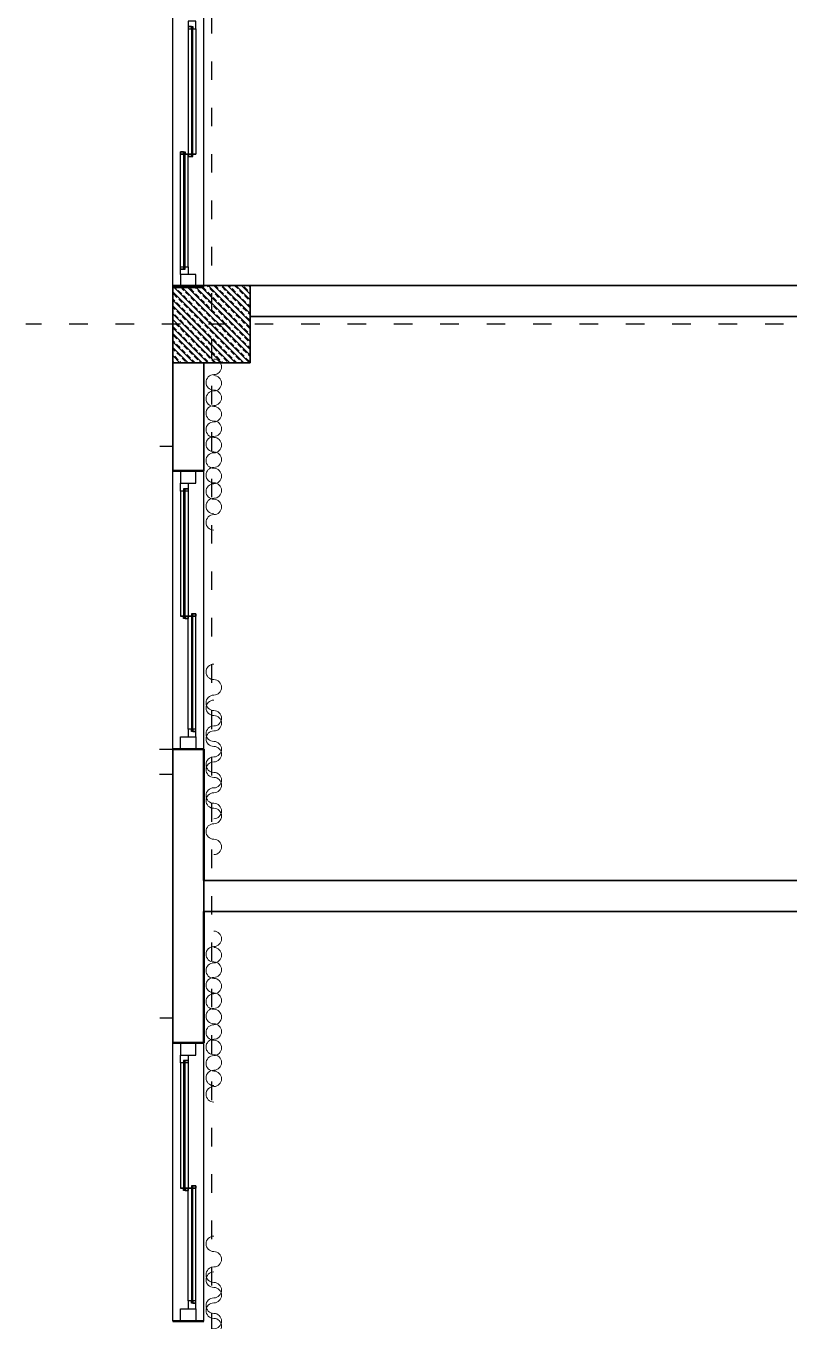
# Model space of a CAD drawing. Header units: millimetres. Extents: x 626118 to 667468, y 4481694 to 4492717.
# Drawn here: x 645905 to 646399, y 4490274 to 4491112 of the extents above; entities that cross this region are included whole.
import ezdxf

# ---------------------------------------------------------------- set-up
doc = ezdxf.new("R2010")
doc.units = ezdxf.units.MM
doc.linetypes.add('ACAD_ISO03W100', pattern=[30, 12, -18])
doc.linetypes.add('DUZ', pattern=[500, 500])
doc.layers.get('0').update_dxf_attribs({"color": 1, "linetype": 'DUZ'})
for name, color, linetype in [('AGAC', 116, 'Continuous'), ('KOLTAR_F', 145, 'Continuous'), ('PEN', 161, 'Continuous'), ('söve', 26, 'DUZ')]:
    doc.layers.add(name, color=color, linetype=linetype)
for name, color, linetype, lineweight in [('cam', 143, 'Continuous', 20), ('DUV', 220, 'Continuous', 50), ('DUVAR', 7, 'Continuous', 35), ('FE_PERDE', 205, 'Continuous', 15), ('gor25', 142, 'Continuous', 25), ('iç duvar', 7, 'Continuous', 50), ('KOLON_F', 3, 'Continuous', 35)]:
    doc.layers.add(name, color=color, linetype=linetype, lineweight=lineweight)
pattern_1 = [(135, (5151152.778, 3830310.847), (-4.4901280605, -4.4901280605), []), (135, (5151152.778, 3830315.337), (-4.4901280605, -4.4901280605), [3.175, -1.5875])]

# ---------------------------------------------------------------- blocks, each defined once
blk = doc.blocks.new('GEN_BLOCK00601')
at = {"linetype": 'Continuous', "ltscale": 50}
for centre, start, end in [((50, 50), 0, 180), ((250, 50), 0, 180), ((450, 50), 0, 180), ((650, 50), 0, 180), ((850, 50), 0, 180), ((150, 50), 180, 0), ((350, 50), 180, 0), ((550, 50), 180, 0), ((750, 50), 180, 0), ((950, 50), 180, 0)]:
    blk.add_arc(centre, 50, start, end, dxfattribs=at)
for tag in ['Sfb', 'FLOOR']:
    blk.add_attdef(tag, (0, 0), '', height=1)

msp = doc.modelspace()

# ---------------------------------------------------------------- hatches: boundary and pattern name
at = {"layer": 'KOLTAR_F'}
h = msp.add_hatch(dxfattribs=at)
h.set_pattern_fill('ANSI33', color=256, angle=90, style=0)
h.set_pattern_definition([(135, (5150412.778, 3830310.847), (-4.4901280605, -4.4901280605), []), (135, (5150412.778, 3830315.337), (-4.4901280605, -4.4901280605), [3.175, -1.5875])])
h.paths.add_polyline_path([(646000.31, 4490894.33), (646000.31, 4490944.33), (646050.31, 4490944.33), (646050.31, 4490894.33)])
h = msp.add_hatch(dxfattribs=at)
h.set_pattern_fill('ANSI33', color=256, angle=90, style=0)
h.set_pattern_definition(pattern_1)
h.paths.add_polyline_path([(646000.31, 4490894.33), (646000.31, 4490944.33), (646050.31, 4490944.33), (646050.31, 4490894.33)])
h = msp.add_hatch(dxfattribs=at)
h.set_pattern_fill('ANSI33', color=256, angle=90, style=0)
h.set_pattern_definition(pattern_1)
h.paths.add_polyline_path([(646000.31, 4490894.33), (646000.31, 4490944.33), (646050.31, 4490944.33), (646050.31, 4490894.33)])

# ---------------------------------------------------------------- linework, layer by layer
at = {"color": 232, "linetype": 'ACAD_ISO03W100'}
for p, q in [((646025.31, 4492079.33), (646025.31, 4488949.33)), ((649845.31, 4490919.33), (645905.31, 4490919.33))]:
    msp.add_line(p, q, dxfattribs=at)
at = {"layer": 'AGAC'}
for p, q in [((646000.31, 4490944.33), (646000.31, 4491123.34)), ((646020.31, 4490943.34), (646020.31, 4491123.34)), ((646000.31, 4490644.33), (646000.31, 4490824.33)), ((646000.31, 4490644.33), (646000.31, 4490824.33)), ((646000.31, 4490644.33), (646000.31, 4490824.33)), ((646020.31, 4490644.33), (646020.31, 4490824.33)), ((646020.31, 4490644.33), (646020.31, 4490824.33)), ((646020.31, 4490644.33), (646020.31, 4490824.33)), ((646000.31, 4490274.33), (646000.31, 4490454.33)), ((646000.31, 4490274.33), (646000.31, 4490454.33)), ((646000.31, 4490274.33), (646000.31, 4490454.33)), ((646020.31, 4490274.33), (646020.31, 4490454.33)), ((646020.31, 4490274.33), (646020.31, 4490454.33)), ((646020.31, 4490274.33), (646020.31, 4490454.33))]:
    msp.add_line(p, q, dxfattribs=at)
at = {"layer": 'cam'}
for p, q in [((646012.31, 4491111.84), (646012.31, 4491027.84)), ((646012.81, 4491111.84), (646012.81, 4491027.84)), ((646013.31, 4491111.84), (646013.31, 4491027.84)), ((646007.31, 4490954.84), (646007.31, 4491030.84)), ((646007.81, 4490954.84), (646007.81, 4491030.84)), ((646008.31, 4490954.84), (646008.31, 4491030.84)), ((646007.31, 4490812.83), (646007.31, 4490728.83)), ((646007.31, 4490812.83), (646007.31, 4490728.83)), ((646007.31, 4490812.83), (646007.31, 4490728.83)), ((646007.81, 4490812.83), (646007.81, 4490728.83)), ((646007.81, 4490812.83), (646007.81, 4490728.83)), ((646007.81, 4490812.83), (646007.81, 4490728.83)), ((646008.31, 4490812.83), (646008.31, 4490728.83)), ((646008.31, 4490812.83), (646008.31, 4490728.83)), ((646008.31, 4490812.83), (646008.31, 4490728.83)), ((646012.31, 4490655.83), (646012.31, 4490731.83)), ((646012.31, 4490655.83), (646012.31, 4490731.83)), ((646012.31, 4490655.83), (646012.31, 4490731.83)), ((646012.81, 4490655.83), (646012.81, 4490731.83)), ((646012.81, 4490655.83), (646012.81, 4490731.83)), ((646012.81, 4490655.83), (646012.81, 4490731.83)), ((646013.31, 4490655.83), (646013.31, 4490731.83)), ((646013.31, 4490655.83), (646013.31, 4490731.83)), ((646013.31, 4490655.83), (646013.31, 4490731.83)), ((646007.31, 4490442.83), (646007.31, 4490358.83)), ((646007.31, 4490442.83), (646007.31, 4490358.83)), ((646007.31, 4490442.83), (646007.31, 4490358.83)), ((646007.81, 4490442.83), (646007.81, 4490358.83)), ((646007.81, 4490442.83), (646007.81, 4490358.83)), ((646007.81, 4490442.83), (646007.81, 4490358.83)), ((646008.31, 4490442.83), (646008.31, 4490358.83)), ((646008.31, 4490442.83), (646008.31, 4490358.83)), ((646008.31, 4490442.83), (646008.31, 4490358.83)), ((646012.31, 4490285.83), (646012.31, 4490361.83)), ((646012.31, 4490285.83), (646012.31, 4490361.83)), ((646012.31, 4490285.83), (646012.31, 4490361.83)), ((646012.81, 4490285.83), (646012.81, 4490361.83)), ((646012.81, 4490285.83), (646012.81, 4490361.83)), ((646012.81, 4490285.83), (646012.81, 4490361.83)), ((646013.31, 4490285.83), (646013.31, 4490361.83)), ((646013.31, 4490285.83), (646013.31, 4490361.83)), ((646013.31, 4490285.83), (646013.31, 4490361.83))]:
    msp.add_line(p, q, dxfattribs=at)
at = {"layer": 'DUV'}
for p, q in [((646000.31, 4490943.34), (646020.31, 4490943.34)), ((646020.31, 4490824.33), (646000.31, 4490824.33)), ((646020.31, 4490824.33), (646000.31, 4490824.33)), ((646020.31, 4490824.33), (646000.31, 4490824.33)), ((646020.31, 4490824.33), (646000.31, 4490824.33)), ((646020.31, 4490824.33), (646000.31, 4490824.33)), ((646020.31, 4490644.33), (646000.31, 4490644.33)), ((646020.31, 4490644.33), (646000.31, 4490644.33)), ((646020.31, 4490644.33), (646000.31, 4490644.33)), ((646020.31, 4490644.33), (646000.31, 4490644.33)), ((646020.31, 4490644.33), (646000.31, 4490644.33)), ((646020.31, 4490644.33), (646020.31, 4490559.33)), ((646020.31, 4490454.33), (646020.31, 4490539.33)), ((646020.31, 4490454.33), (646000.31, 4490454.33)), ((646020.31, 4490454.33), (646000.31, 4490454.33)), ((646020.31, 4490454.33), (646000.31, 4490454.33)), ((646020.31, 4490454.33), (646000.31, 4490454.33)), ((646020.31, 4490454.33), (646000.31, 4490454.33)), ((646020.31, 4490454.33), (646000.31, 4490454.33)), ((646020.31, 4490454.33), (646000.31, 4490454.33)), ((646020.31, 4490274.33), (646000.31, 4490274.33)), ((646020.31, 4490274.33), (646000.31, 4490274.33)), ((646020.31, 4490274.33), (646000.31, 4490274.33)), ((646020.31, 4490274.33), (646000.31, 4490274.33)), ((646020.31, 4490274.33), (646000.31, 4490274.33)), ((646020.31, 4490274.33), (646000.31, 4490274.33)), ((646020.31, 4490274.33), (646000.31, 4490274.33))]:
    msp.add_line(p, q, dxfattribs=at)
at = {"layer": 'DUVAR'}
for p, q in [((646000.31, 4490943.34), (646020.31, 4490943.34)), ((646050.31, 4490944.33), (646520.31, 4490944.33)), ((646050.31, 4490944.33), (646520.31, 4490944.33)), ((646050.31, 4490944.33), (646520.31, 4490944.33)), ((646050.31, 4490924.33), (646520.31, 4490924.33)), ((646050.31, 4490924.33), (646520.31, 4490924.33)), ((646050.31, 4490924.33), (646520.31, 4490924.33)), ((646000.31, 4490824.33), (646000.31, 4490894.33)), ((646020.31, 4490824.33), (646020.31, 4490894.33)), ((646020.31, 4490824.33), (646000.31, 4490824.33)), ((646020.31, 4490824.33), (646000.31, 4490824.33)), ((646020.31, 4490824.33), (646000.31, 4490824.33)), ((646020.31, 4490644.33), (646000.31, 4490644.33)), ((646000.31, 4490454.33), (646000.31, 4490644.33)), ((646020.31, 4490644.33), (646000.31, 4490644.33)), ((646020.31, 4490644.33), (646000.31, 4490644.33)), ((646020.31, 4490454.33), (646020.31, 4490644.33)), ((646020.31, 4490559.33), (646020.31, 4490644.33)), ((646020.31, 4490559.33), (646520.31, 4490559.33)), ((646020.31, 4490539.33), (646520.31, 4490539.33)), ((646020.31, 4490539.33), (646020.31, 4490454.33)), ((646020.31, 4490454.33), (646000.31, 4490454.33)), ((646020.31, 4490454.33), (646000.31, 4490454.33)), ((646020.31, 4490454.33), (646000.31, 4490454.33)), ((646020.31, 4490274.33), (646000.31, 4490274.33)), ((646020.31, 4490274.33), (646000.31, 4490274.33)), ((646020.31, 4490274.33), (646000.31, 4490274.33))]:
    msp.add_line(p, q, dxfattribs=at)
at = {"layer": 'gor25'}
for p, q in [((646010.31, 4491110.34), (646010.31, 4491029.34)), ((646015.31, 4491110.34), (646015.31, 4491029.34)), ((646005.31, 4490956.34), (646005.31, 4491029.34)), ((646010.31, 4490956.34), (646010.31, 4491029.34)), ((646005.31, 4490811.33), (646005.31, 4490730.33)), ((646005.31, 4490811.33), (646005.31, 4490730.33)), ((646005.31, 4490811.33), (646005.31, 4490730.33)), ((646010.31, 4490811.33), (646010.31, 4490730.33)), ((646010.31, 4490811.33), (646010.31, 4490730.33)), ((646010.31, 4490811.33), (646010.31, 4490730.33)), ((646010.31, 4490657.33), (646010.31, 4490730.33)), ((646010.31, 4490657.33), (646010.31, 4490730.33)), ((646010.31, 4490657.33), (646010.31, 4490730.33)), ((646015.31, 4490657.33), (646015.31, 4490730.33)), ((646015.31, 4490657.33), (646015.31, 4490730.33)), ((646015.31, 4490657.33), (646015.31, 4490730.33)), ((646005.31, 4490441.33), (646005.31, 4490360.33)), ((646005.31, 4490441.33), (646005.31, 4490360.33)), ((646005.31, 4490441.33), (646005.31, 4490360.33)), ((646010.31, 4490441.33), (646010.31, 4490360.33)), ((646010.31, 4490441.33), (646010.31, 4490360.33)), ((646010.31, 4490441.33), (646010.31, 4490360.33)), ((646010.31, 4490287.33), (646010.31, 4490360.33)), ((646010.31, 4490287.33), (646010.31, 4490360.33)), ((646010.31, 4490287.33), (646010.31, 4490360.33)), ((646015.31, 4490287.33), (646015.31, 4490360.33)), ((646015.31, 4490287.33), (646015.31, 4490360.33)), ((646015.31, 4490287.33), (646015.31, 4490360.33))]:
    msp.add_line(p, q, dxfattribs=at)
at = {"layer": 'iç duvar', "color": 7, "lineweight": 18}
for p, q in [((646000.31, 4490824.33), (646000.31, 4490894.33)), ((646020.31, 4490824.33), (646020.31, 4490894.33)), ((646020.31, 4490824.33), (646020.31, 4490894.33)), ((646000.31, 4490454.33), (646000.31, 4490644.33)), ((646000.31, 4490454.33), (646000.31, 4490644.33)), ((646020.31, 4490454.33), (646020.31, 4490644.33))]:
    msp.add_line(p, q, dxfattribs=at)
at = {"layer": 'KOLON_F'}
msp.add_lwpolyline([(646000.31, 4490894.33), (646000.31, 4490944.33), (646050.31, 4490944.33), (646050.31, 4490894.33)], close=True, dxfattribs=at)
msp.add_lwpolyline([(646000.31, 4490894.33), (646000.31, 4490944.33), (646050.31, 4490944.33), (646050.31, 4490894.33)], close=True, dxfattribs=at)
msp.add_lwpolyline([(646000.31, 4490894.33), (646000.31, 4490944.33), (646050.31, 4490944.33), (646050.31, 4490894.33)], close=True, dxfattribs=at)
at = {"layer": 'PEN'}
for points in [[(646015.31, 4491115.34), (646015.31, 4491115.34), (646010.31, 4491115.34), (646010.31, 4491111.84), (646012.31, 4491111.84), (646013.31, 4491111.84), (646013.31, 4491110.34), (646015.31, 4491110.34), (646015.31, 4491115.34)], [(646015.31, 4491115.34), (646015.31, 4491115.34), (646010.31, 4491115.34), (646010.31, 4491111.84), (646012.31, 4491111.84), (646013.31, 4491111.84), (646013.31, 4491110.34), (646015.31, 4491110.34), (646015.31, 4491115.34)], [(646010.31, 4491111.84), (646010.31, 4491110.34), (646012.31, 4491110.34), (646012.31, 4491111.84)], [(646010.31, 4491111.84), (646010.31, 4491110.34), (646012.31, 4491110.34), (646012.31, 4491111.84)], [(646010.31, 4491029.34), (646010.31, 4491029.34), (646005.31, 4491029.34), (646005.31, 4491030.84), (646007.31, 4491030.84), (646008.31, 4491030.84), (646008.31, 4491029.34), (646010.31, 4491029.34), (646010.31, 4491029.34)], [(646005.31, 4491030.84), (646005.31, 4491029.34), (646007.31, 4491029.34), (646007.31, 4491030.84)], [(646010.31, 4491027.84), (646010.31, 4491029.34), (646012.31, 4491029.34), (646012.31, 4491027.84)], [(646015.31, 4491029.34), (646015.31, 4491029.34), (646010.31, 4491029.34), (646010.31, 4491027.84), (646012.31, 4491027.84), (646013.31, 4491027.84), (646013.31, 4491029.34), (646015.31, 4491029.34), (646015.31, 4491029.34)], [(646010.31, 4490951.34), (646010.31, 4490951.34), (646005.31, 4490951.34), (646005.31, 4490954.84), (646007.31, 4490954.84), (646008.31, 4490954.84), (646008.31, 4490956.34), (646010.31, 4490956.34), (646010.31, 4490951.34)], [(646005.31, 4490954.84), (646005.31, 4490956.34), (646007.31, 4490956.34), (646007.31, 4490954.84)], [(646010.31, 4490951.34), (646010.31, 4490951.34), (646005.31, 4490951.34), (646005.31, 4490954.84), (646007.31, 4490954.84), (646008.31, 4490954.84), (646008.31, 4490956.34), (646010.31, 4490956.34), (646010.31, 4490951.34)], [(646005.31, 4490954.84), (646005.31, 4490956.34), (646007.31, 4490956.34), (646007.31, 4490954.84)], [(646010.31, 4490951.34), (646010.31, 4490951.34), (646005.31, 4490951.34), (646005.31, 4490954.84), (646007.31, 4490954.84), (646008.31, 4490954.84), (646008.31, 4490956.34), (646010.31, 4490956.34), (646010.31, 4490951.34)], [(646005.31, 4490954.84), (646005.31, 4490956.34), (646007.31, 4490956.34), (646007.31, 4490954.84)], [(646015.31, 4490951.34), (646015.31, 4490951.34), (646005.31, 4490951.34), (646005.31, 4490944.33), (646005.31, 4490944.33), (646015.31, 4490944.33), (646015.31, 4490944.33), (646015.31, 4490944.33), (646015.31, 4490951.34)], [(646015.31, 4490951.34), (646015.31, 4490951.34), (646005.31, 4490951.34), (646005.31, 4490944.33), (646005.31, 4490944.33), (646015.31, 4490944.33), (646015.31, 4490944.33), (646015.31, 4490944.33), (646015.31, 4490951.34)], [(646015.31, 4490951.34), (646015.31, 4490951.34), (646005.31, 4490951.34), (646005.31, 4490943.34), (646005.31, 4490943.34), (646015.31, 4490943.34), (646015.31, 4490943.34), (646015.31, 4490943.34), (646015.31, 4490951.34)], [(646005.31, 4490816.33), (646005.31, 4490816.33), (646015.31, 4490816.33), (646015.31, 4490824.33), (646015.31, 4490824.33), (646005.31, 4490824.33), (646005.31, 4490824.33), (646005.31, 4490824.33), (646005.31, 4490816.33)], [(646005.31, 4490816.33), (646005.31, 4490816.33), (646015.31, 4490816.33), (646015.31, 4490824.33), (646015.31, 4490824.33), (646005.31, 4490824.33), (646005.31, 4490824.33), (646005.31, 4490824.33), (646005.31, 4490816.33)], [(646005.31, 4490816.33), (646005.31, 4490816.33), (646015.31, 4490816.33), (646015.31, 4490824.33), (646015.31, 4490824.33), (646005.31, 4490824.33), (646005.31, 4490824.33), (646005.31, 4490824.33), (646005.31, 4490816.33)], [(646005.31, 4490816.33), (646005.31, 4490816.33), (646010.31, 4490816.33), (646010.31, 4490812.83), (646008.31, 4490812.83), (646007.31, 4490812.83), (646007.31, 4490811.33), (646005.31, 4490811.33), (646005.31, 4490816.33)], [(646005.31, 4490816.33), (646005.31, 4490816.33), (646010.31, 4490816.33), (646010.31, 4490812.83), (646008.31, 4490812.83), (646007.31, 4490812.83), (646007.31, 4490811.33), (646005.31, 4490811.33), (646005.31, 4490816.33)], [(646005.31, 4490816.33), (646005.31, 4490816.33), (646010.31, 4490816.33), (646010.31, 4490812.83), (646008.31, 4490812.83), (646007.31, 4490812.83), (646007.31, 4490811.33), (646005.31, 4490811.33), (646005.31, 4490816.33)], [(646010.31, 4490812.83), (646010.31, 4490811.33), (646008.31, 4490811.33), (646008.31, 4490812.83)], [(646010.31, 4490812.83), (646010.31, 4490811.33), (646008.31, 4490811.33), (646008.31, 4490812.83)], [(646010.31, 4490812.83), (646010.31, 4490811.33), (646008.31, 4490811.33), (646008.31, 4490812.83)], [(646005.31, 4490730.33), (646005.31, 4490730.33), (646010.31, 4490730.33), (646010.31, 4490728.83), (646008.31, 4490728.83), (646007.31, 4490728.83), (646007.31, 4490730.33), (646005.31, 4490730.33), (646005.31, 4490730.33)], [(646005.31, 4490730.33), (646005.31, 4490730.33), (646010.31, 4490730.33), (646010.31, 4490728.83), (646008.31, 4490728.83), (646007.31, 4490728.83), (646007.31, 4490730.33), (646005.31, 4490730.33), (646005.31, 4490730.33)], [(646005.31, 4490730.33), (646005.31, 4490730.33), (646010.31, 4490730.33), (646010.31, 4490728.83), (646008.31, 4490728.83), (646007.31, 4490728.83), (646007.31, 4490730.33), (646005.31, 4490730.33), (646005.31, 4490730.33)], [(646010.31, 4490728.83), (646010.31, 4490730.33), (646008.31, 4490730.33), (646008.31, 4490728.83)], [(646010.31, 4490728.83), (646010.31, 4490730.33), (646008.31, 4490730.33), (646008.31, 4490728.83)], [(646010.31, 4490728.83), (646010.31, 4490730.33), (646008.31, 4490730.33), (646008.31, 4490728.83)], [(646010.31, 4490730.33), (646010.31, 4490730.33), (646015.31, 4490730.33), (646015.31, 4490731.83), (646013.31, 4490731.83), (646012.31, 4490731.83), (646012.31, 4490730.33), (646010.31, 4490730.33), (646010.31, 4490730.33)], [(646010.31, 4490730.33), (646010.31, 4490730.33), (646015.31, 4490730.33), (646015.31, 4490731.83), (646013.31, 4490731.83), (646012.31, 4490731.83), (646012.31, 4490730.33), (646010.31, 4490730.33), (646010.31, 4490730.33)], [(646010.31, 4490730.33), (646010.31, 4490730.33), (646015.31, 4490730.33), (646015.31, 4490731.83), (646013.31, 4490731.83), (646012.31, 4490731.83), (646012.31, 4490730.33), (646010.31, 4490730.33), (646010.31, 4490730.33)], [(646015.31, 4490731.83), (646015.31, 4490730.33), (646013.31, 4490730.33), (646013.31, 4490731.83)], [(646015.31, 4490731.83), (646015.31, 4490730.33), (646013.31, 4490730.33), (646013.31, 4490731.83)], [(646015.31, 4490731.83), (646015.31, 4490730.33), (646013.31, 4490730.33), (646013.31, 4490731.83)], [(646005.31, 4490652.33), (646005.31, 4490652.33), (646015.31, 4490652.33), (646015.31, 4490644.33), (646015.31, 4490644.33), (646005.31, 4490644.33), (646005.31, 4490644.33), (646005.31, 4490644.33), (646005.31, 4490652.33)], [(646005.31, 4490652.33), (646005.31, 4490652.33), (646015.31, 4490652.33), (646015.31, 4490644.33), (646015.31, 4490644.33), (646005.31, 4490644.33), (646005.31, 4490644.33), (646005.31, 4490644.33), (646005.31, 4490652.33)], [(646005.31, 4490652.33), (646005.31, 4490652.33), (646015.31, 4490652.33), (646015.31, 4490644.33), (646015.31, 4490644.33), (646005.31, 4490644.33), (646005.31, 4490644.33), (646005.31, 4490644.33), (646005.31, 4490652.33)], [(646010.31, 4490652.33), (646010.31, 4490652.33), (646015.31, 4490652.33), (646015.31, 4490655.83), (646013.31, 4490655.83), (646012.31, 4490655.83), (646012.31, 4490657.33), (646010.31, 4490657.33), (646010.31, 4490652.33)], [(646010.31, 4490652.33), (646010.31, 4490652.33), (646015.31, 4490652.33), (646015.31, 4490655.83), (646013.31, 4490655.83), (646012.31, 4490655.83), (646012.31, 4490657.33), (646010.31, 4490657.33), (646010.31, 4490652.33)], [(646010.31, 4490652.33), (646010.31, 4490652.33), (646015.31, 4490652.33), (646015.31, 4490655.83), (646013.31, 4490655.83), (646012.31, 4490655.83), (646012.31, 4490657.33), (646010.31, 4490657.33), (646010.31, 4490652.33)], [(646015.31, 4490655.83), (646015.31, 4490657.33), (646013.31, 4490657.33), (646013.31, 4490655.83)], [(646015.31, 4490655.83), (646015.31, 4490657.33), (646013.31, 4490657.33), (646013.31, 4490655.83)], [(646015.31, 4490655.83), (646015.31, 4490657.33), (646013.31, 4490657.33), (646013.31, 4490655.83)], [(646005.31, 4490446.33), (646005.31, 4490446.33), (646015.31, 4490446.33), (646015.31, 4490454.33), (646015.31, 4490454.33), (646005.31, 4490454.33), (646005.31, 4490454.33), (646005.31, 4490454.33), (646005.31, 4490446.33)], [(646005.31, 4490446.33), (646005.31, 4490446.33), (646015.31, 4490446.33), (646015.31, 4490454.33), (646015.31, 4490454.33), (646005.31, 4490454.33), (646005.31, 4490454.33), (646005.31, 4490454.33), (646005.31, 4490446.33)], [(646005.31, 4490446.33), (646005.31, 4490446.33), (646015.31, 4490446.33), (646015.31, 4490454.33), (646015.31, 4490454.33), (646005.31, 4490454.33), (646005.31, 4490454.33), (646005.31, 4490454.33), (646005.31, 4490446.33)], [(646005.31, 4490446.33), (646005.31, 4490446.33), (646010.31, 4490446.33), (646010.31, 4490442.83), (646008.31, 4490442.83), (646007.31, 4490442.83), (646007.31, 4490441.33), (646005.31, 4490441.33), (646005.31, 4490446.33)], [(646005.31, 4490446.33), (646005.31, 4490446.33), (646010.31, 4490446.33), (646010.31, 4490442.83), (646008.31, 4490442.83), (646007.31, 4490442.83), (646007.31, 4490441.33), (646005.31, 4490441.33), (646005.31, 4490446.33)], [(646005.31, 4490446.33), (646005.31, 4490446.33), (646010.31, 4490446.33), (646010.31, 4490442.83), (646008.31, 4490442.83), (646007.31, 4490442.83), (646007.31, 4490441.33), (646005.31, 4490441.33), (646005.31, 4490446.33)], [(646010.31, 4490442.83), (646010.31, 4490441.33), (646008.31, 4490441.33), (646008.31, 4490442.83)], [(646010.31, 4490442.83), (646010.31, 4490441.33), (646008.31, 4490441.33), (646008.31, 4490442.83)], [(646010.31, 4490442.83), (646010.31, 4490441.33), (646008.31, 4490441.33), (646008.31, 4490442.83)], [(646005.31, 4490360.33), (646005.31, 4490360.33), (646010.31, 4490360.33), (646010.31, 4490358.83), (646008.31, 4490358.83), (646007.31, 4490358.83), (646007.31, 4490360.33), (646005.31, 4490360.33), (646005.31, 4490360.33)], [(646005.31, 4490360.33), (646005.31, 4490360.33), (646010.31, 4490360.33), (646010.31, 4490358.83), (646008.31, 4490358.83), (646007.31, 4490358.83), (646007.31, 4490360.33), (646005.31, 4490360.33), (646005.31, 4490360.33)], [(646005.31, 4490360.33), (646005.31, 4490360.33), (646010.31, 4490360.33), (646010.31, 4490358.83), (646008.31, 4490358.83), (646007.31, 4490358.83), (646007.31, 4490360.33), (646005.31, 4490360.33), (646005.31, 4490360.33)], [(646010.31, 4490358.83), (646010.31, 4490360.33), (646008.31, 4490360.33), (646008.31, 4490358.83)], [(646010.31, 4490358.83), (646010.31, 4490360.33), (646008.31, 4490360.33), (646008.31, 4490358.83)], [(646010.31, 4490358.83), (646010.31, 4490360.33), (646008.31, 4490360.33), (646008.31, 4490358.83)], [(646010.31, 4490360.33), (646010.31, 4490360.33), (646015.31, 4490360.33), (646015.31, 4490361.83), (646013.31, 4490361.83), (646012.31, 4490361.83), (646012.31, 4490360.33), (646010.31, 4490360.33), (646010.31, 4490360.33)], [(646010.31, 4490360.33), (646010.31, 4490360.33), (646015.31, 4490360.33), (646015.31, 4490361.83), (646013.31, 4490361.83), (646012.31, 4490361.83), (646012.31, 4490360.33), (646010.31, 4490360.33), (646010.31, 4490360.33)], [(646010.31, 4490360.33), (646010.31, 4490360.33), (646015.31, 4490360.33), (646015.31, 4490361.83), (646013.31, 4490361.83), (646012.31, 4490361.83), (646012.31, 4490360.33), (646010.31, 4490360.33), (646010.31, 4490360.33)], [(646015.31, 4490361.83), (646015.31, 4490360.33), (646013.31, 4490360.33), (646013.31, 4490361.83)], [(646015.31, 4490361.83), (646015.31, 4490360.33), (646013.31, 4490360.33), (646013.31, 4490361.83)], [(646015.31, 4490361.83), (646015.31, 4490360.33), (646013.31, 4490360.33), (646013.31, 4490361.83)], [(646005.31, 4490282.33), (646005.31, 4490282.33), (646015.31, 4490282.33), (646015.31, 4490274.33), (646015.31, 4490274.33), (646005.31, 4490274.33), (646005.31, 4490274.33), (646005.31, 4490274.33), (646005.31, 4490282.33)], [(646005.31, 4490282.33), (646005.31, 4490282.33), (646015.31, 4490282.33), (646015.31, 4490274.33), (646015.31, 4490274.33), (646005.31, 4490274.33), (646005.31, 4490274.33), (646005.31, 4490274.33), (646005.31, 4490282.33)], [(646005.31, 4490282.33), (646005.31, 4490282.33), (646015.31, 4490282.33), (646015.31, 4490274.33), (646015.31, 4490274.33), (646005.31, 4490274.33), (646005.31, 4490274.33), (646005.31, 4490274.33), (646005.31, 4490282.33)], [(646010.31, 4490282.33), (646010.31, 4490282.33), (646015.31, 4490282.33), (646015.31, 4490285.83), (646013.31, 4490285.83), (646012.31, 4490285.83), (646012.31, 4490287.33), (646010.31, 4490287.33), (646010.31, 4490282.33)], [(646010.31, 4490282.33), (646010.31, 4490282.33), (646015.31, 4490282.33), (646015.31, 4490285.83), (646013.31, 4490285.83), (646012.31, 4490285.83), (646012.31, 4490287.33), (646010.31, 4490287.33), (646010.31, 4490282.33)], [(646010.31, 4490282.33), (646010.31, 4490282.33), (646015.31, 4490282.33), (646015.31, 4490285.83), (646013.31, 4490285.83), (646012.31, 4490285.83), (646012.31, 4490287.33), (646010.31, 4490287.33), (646010.31, 4490282.33)], [(646015.31, 4490285.83), (646015.31, 4490287.33), (646013.31, 4490287.33), (646013.31, 4490285.83)], [(646015.31, 4490285.83), (646015.31, 4490287.33), (646013.31, 4490287.33), (646013.31, 4490285.83)], [(646015.31, 4490285.83), (646015.31, 4490287.33), (646013.31, 4490287.33), (646013.31, 4490285.83)]]:
    msp.add_lwpolyline(points, close=True, dxfattribs=at)
at = {"layer": 'söve'}
for p, q in [((645991.94, 4490840.46), (646000.31, 4490840.46)), ((645991.94, 4490840.46), (646000.31, 4490840.46)), ((645991.73, 4490644.33), (646000.31, 4490644.33)), ((645991.73, 4490644.33), (646000.31, 4490644.33)), ((645991.73, 4490628.19), (646000.31, 4490628.19)), ((645991.73, 4490628.19), (646000.31, 4490628.19)), ((645991.94, 4490470.46), (646000.31, 4490470.46))]:
    msp.add_line(p, q, dxfattribs=at)

# ---------------------------------------------------------------- block references
at = {"layer": 'FE_PERDE', "extrusion": (0, 0, -1), "yscale": 0.10000020265579, "zscale": -0.10000020265579}
for p, xscale, rotation in [((-646021.81, 4490896.65), -0.10000020265579, 90), ((-646021.81, 4490896.65), -0.10000020265579, 90), ((-646021.81, 4490576.1), 0.10000020265579, 90.00000000000001), ((-646021.81, 4490526.65), -0.10000020265579, 90), ((-646021.81, 4490206.1), 0.10000020265579, 90), ((-646021.81, 4490206.1), 0.10000020265579, 90.00000000000001)]:
    msp.add_blockref('GEN_BLOCK00601', p, dxfattribs=dict(at, xscale=xscale, rotation=rotation))
at = {"layer": 'FE_PERDE', "yscale": 0.10000020265579, "zscale": 0.10000020265579, "rotation": 270}
for p, xscale in [((646021.81, 4490886.06), 0.10000020265579), ((646021.81, 4490599.33), -0.10000020265579), ((646021.81, 4490599.33), -0.10000020265579), ((646021.81, 4490516.06), 0.10000020265579), ((646021.81, 4490516.06), 0.10000020265579), ((646021.81, 4490229.33), -0.10000020265579)]:
    msp.add_blockref('GEN_BLOCK00601', p, dxfattribs=dict(at, xscale=xscale))

doc.saveas('drawing.dxf')
